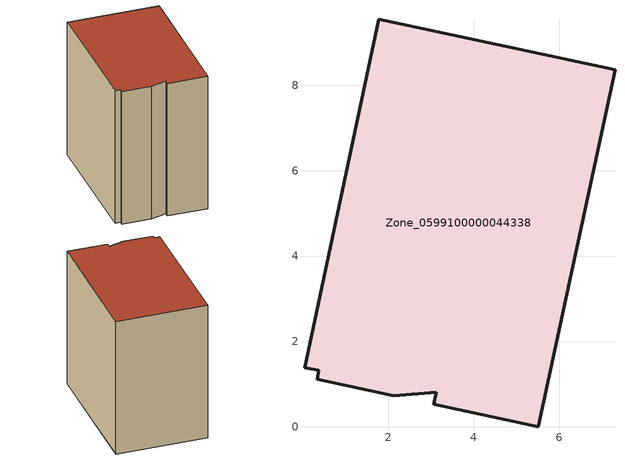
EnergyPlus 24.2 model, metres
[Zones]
Zone_0599100000044338
 floor ground (C_G): 0.34,1.11 0.38,1.33 0.04,1.39 1.78,9.55 7.31,8.36 5.51,0 3.06,0.53 3.12,0.81 2.13,0.73 z0
 wall outside (C_F): 5.51,0 7.31,8.36 1.78,9.55 0.04,1.39 0.38,1.33 0.34,1.11 2.13,0.73 3.12,0.81 3.06,0.53 5.51,0 z0:8.9
 roof outside (C_R): 0.38,1.33 0.34,1.11 2.13,0.73 3.12,0.81 3.06,0.53 5.51,0 7.31,8.36 1.78,9.55 0.04,1.39 z8.9
[BUILDING]
Pand.0599100000044338: North Axis=0; Terrain=City; Loads Convergence Tolerance Value=0.04; Temperature Convergence Tolerance Value=0.4; Solar Distribution=FullExterior; Maximum Number of Warmup Days=25; Minimum Number of Warmup Days=1
[Site:Location]
Rotterdam.The.Hague.AP_ZH_NLD Design_Conditions: Latitude=51.96; Longitude=4.45; Time Zone=1; Elevation=-4.5
[SITE:GROUNDTEMPERATURE:BUILDINGSURFACE]
18, 18, 18, 18, 18, 18, 18, 18, 18, 18, 18, 18
[MATERIAL] Thermal Absorptance=0.9; Solar Absorptance=0.7; Visible Absorptance=0.7
Name | Roughness | Thickness | Conductivity | Density | Specific Heat
G.TI.1975-1991 | MediumSmooth | 0.15 | 0.288461 | 540 | 1210
F.TI.1975-1991 | Rough | 0.3 | 0.230769 | 1920 | 840
R.TI.1975-1991 | MediumRough | 0.2 | 0.153846 | 1500 | 1000
[CONSTRUCTION]
C_G: G.TI.1975-1991
C_F: F.TI.1975-1991
C_R: R.TI.1975-1991
[ZONE]
Zone_0599100000044338: Type=1; Multiplier=1; Ceiling Height=Autocalculate; Volume=Autocalculate; Floor Area=autocalculate; Part of Total Floor Area=Yes
[ZONEINFILTRATION:DESIGNFLOWRATE]
Infil_Zone_0599100000044338: Zone or ZoneList or Space or SpaceList=Zone_0599100000044338; Schedule=AlwaysOn; Design Flow Rate Calculation Method=Flow/Area; Flow Rate per Floor Area=0.003; Constant Term Coefficient=1; Temperature Term Coefficient=0; Velocity Term Coefficient=0; Velocity Squared Term Coefficient=0
[HVACTEMPLATE:ZONE:IDEALLOADSAIRSYSTEM]
Zone_0599100000044338: Maximum Heating Supply Air Temperature=50; Minimum Cooling Supply Air Temperature=13; Maximum Heating Supply Air Humidity Ratio=0.0156; Minimum Cooling Supply Air Humidity Ratio=0.0077; Heating Limit=NoLimit; Cooling Limit=NoLimit; Dehumidification Control Type=ConstantSensibleHeatRatio; Cooling Sensible Heat Ratio=0.7; Dehumidification Setpoint=60; Humidification Control Type=None; Humidification Setpoint=30; Outdoor Air Method=None; Outdoor Air Flow Rate per Person=0.00944; Outdoor Air Flow Rate per Zone Floor Area=0; Outdoor Air Flow Rate per Zone=0; Demand Controlled Ventilation Type=None; Outdoor Air Economizer Type=NoEconomizer; Heat Recovery Type=None; Sensible Heat Recovery Effectiveness=0.7; Latent Heat Recovery Effectiveness=0.65
[ZONECONTROL:THERMOSTAT]
ThermostatControl_Zone_0599100000044338: Zone or ZoneList=Zone_0599100000044338; Control Type Schedule=DualSetpointControlType; Control 1=Thermostat_Zone_0599100000044338; Temperature Difference Between Cutout And Setpoint=0
[THERMOSTATSETPOINT:DUALSETPOINT]
Thermostat_Zone_0599100000044338: Heating Setpoint Temperature Schedule=HeatingSetpoint_Zone_0599100000044338; Cooling Setpoint Temperature Schedule=CoolingSetpoint_Zone_0599100000044338
[SCHEDULE:COMPACT]
HeatingSetpoint_Zone_0599100000044338: Through: 12/31, For: AllDays, Until: 24:00, 21
CoolingSetpoint_Zone_0599100000044338: Through: 12/31, For: AllDays, Until: 24:00, 24
DualSetpointControlType: Through: 12/31, For: AllDays, Until: 24:00, 4
AlwaysOn: Through: 12/31, For: AllDays, Until: 24:00, 1
